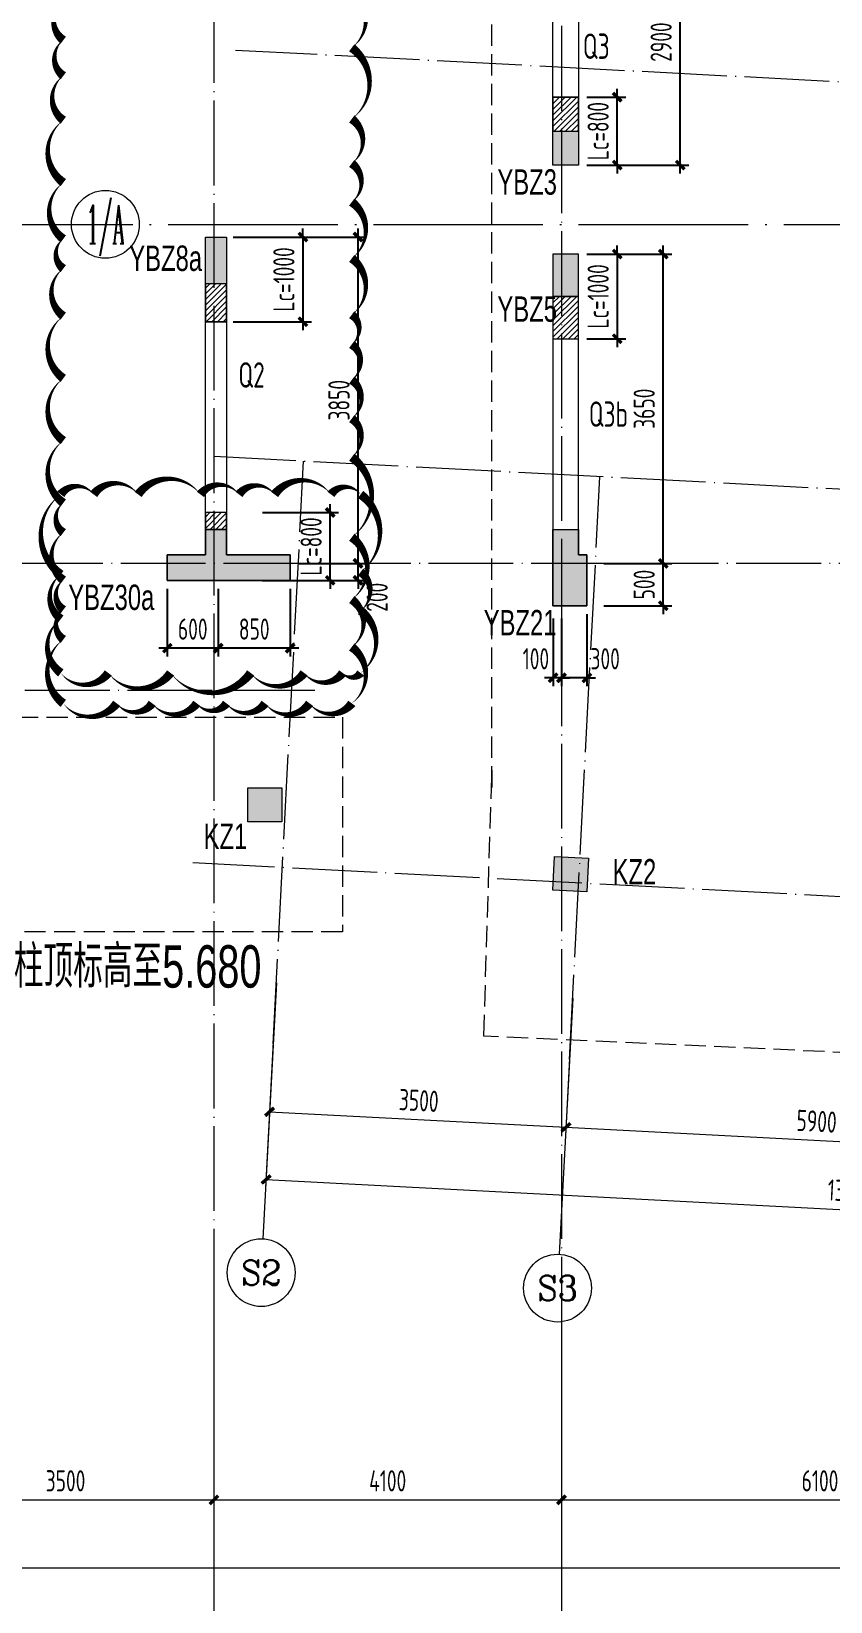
# Model space of a CAD drawing. Extents: x 5874492 to 7194610, y -939842 to -279257.
# Drawn here: x 6322492 to 6331919, y -616969 to -598444 of the extents above; entities that cross this region are included whole.
import ezdxf
from ezdxf.enums import TextEntityAlignment as Align

# ---------------------------------------------------------------- set-up
doc = ezdxf.new("R2010")
doc.units = 0
doc.header["$LTSCALE"] = 1000
doc.linetypes.add('DASH', pattern=[0.35, 0.25, -0.1])
doc.linetypes.add('DOTE', pattern=[2.42, 2, -0.2, 0.02, -0.2])
for name, color, linetype, lineweight in [('A-标注-内部轴号', 105, 'Continuous', 15), ('A-标注-轴号', 3, 'Continuous', 15), ('A-标注-轴号文字', 7, 'Continuous', 15), ('A-轴线-塔楼', 1, 'DOTE', 9), ('A-轴线-隔墙', 41, 'DOTE', 9), ('S-基础-HATCH', 251, 'Continuous', 20), ('S-墙柱-COLU', 50, 'Continuous', 20), ('S-墙柱-DIM', 3, 'Continuous', 20), ('S-墙柱-HATCH', 251, 'Continuous', 20), ('S-墙柱-Lc填充', 8, 'Continuous', 20), ('S-墙柱-WALL', 6, 'Continuous', 20), ('S-墙柱-编号', 4, 'Continuous', 20), ('S-板-BEAM', 4, 'DASH', 20), ('S-板-BEAM-CON', 2, 'Continuous', 20), ('S-轴网-轴号', 3, 'Continuous', 20), ('S-轴网-轴线', 1, 'DOTE', 9), ('S-通用-TEXT', 7, 'Continuous', 20)]:
    doc.layers.add(name, color=color, linetype=linetype, lineweight=lineweight)
doc.layers.add('S-活动层-非打印1', color=170, linetype='Continuous', plot=False)
doc.styles.add('_TCH_AXIS', font='COMPLEX.shx', dxfattribs={"bigfont": 'hztxt.shx'})
doc.styles.add('BW_Dim', font='Bweng.shx', dxfattribs={"width": 0.7, "bigfont": 'hztxt.shx'})
doc.styles.add('COMPLEX', font='COMPLEX')
doc.styles.add('TSSD_Dimension', font='tssdeng.shx', dxfattribs={"width": 0.7, "bigfont": 'tssdchn.shx'})
doc.styles.add('TSSD_Rein', font='tssdeng.shx', dxfattribs={"width": 0.7, "bigfont": 'hztxt.shx'})
doc.styles.add('TSSD_REIN_T3', font='tssdeng.shx', dxfattribs={"width": 0.7, "bigfont": 'hztxt.shx'})
doc.dimstyles.new('_TCH_ARCH&&100', dxfattribs={"dimtxt": 250, "dimasz": 100, "dimexe": 100, "dimexo": 100, "dimgap": 100, "dimtad": 1, "dimdec": 0, "dimzin": 0, "dimdsep": 46, "dimtxsty": 'TSSD_REIN_T3', "dimblk": 'ARCHTICK', "dimcen": 0.09, "dimclrt": 7, "dimazin": 2, "dimtfac": 1, "dimtdec": 0, "dimtix": 1, "dimtmove": 2, "dimatfit": 3, "dimfxl": 0, "dimtolj": 1, "dimtzin": 0, "dimarcsym": 0})
doc.dimstyles.new('TSSD_100_100', dxfattribs={"dimtxt": 250, "dimasz": 100, "dimexe": 100, "dimexo": 100, "dimgap": 100, "dimtad": 1, "dimdec": 0, "dimzin": 0, "dimdsep": 46, "dimtxsty": 'TSSD_Dimension', "dimblk": 'ARCHTICK', "dimcen": 0, "dimdle": 100, "dimclrt": 7, "dimadec": 0, "dimazin": 0, "dimtfac": 1, "dimtdec": 0, "dimtix": 1, "dimtmove": 2, "dimatfit": 0, "dimfxl": 0, "dimtolj": 1, "dimtzin": 0, "dimarcsym": 0})

# ---------------------------------------------------------------- blocks, each defined once
blk = doc.blocks.new('_ArchTick')
at = {"color": 0, "linetype": 'ByBlock', "const_width": 0.4}
blk.add_lwpolyline([(-0.5, -0.5), (0.5, 0.5)], dxfattribs=at)
blk = doc.blocks.new('*D657')
at = {"layer": 'Defpoints', "color": 0, "transparency": 16777216}
for p in [(6328945, -599220), (6329402, -599220), (6328945, -600020)]:
    blk.add_point(p, dxfattribs=at)
at = {"layer": 'S-墙柱-DIM', "color": 0, "lineweight": -2, "transparency": 16777216}
for p, q in [((6329045, -599220), (6329502, -599220)), ((6329402, -599220), (6329402, -599120)), ((6329402, -600020), (6329402, -599220)), ((6329045, -600020), (6329502, -600020)), ((6329402, -600020), (6329402, -600120))]:
    blk.add_line(p, q, dxfattribs=at)
at = {"layer": 'S-墙柱-DIM', "color": 0, "lineweight": -2, "transparency": 16777216, "xscale": 100, "yscale": 100, "zscale": 100}
for p, rotation in [((6329402, -599220), 270), ((6329402, -600020), 90)]:
    blk.add_blockref('_ArchTick', p, dxfattribs=dict(at, rotation=rotation))
at = {"layer": 'S-墙柱-DIM', "color": 7, "transparency": 16777216, "insert": (6329177, -599620), "char_height": 250, "attachment_point": 5, "rotation": 90, "style": 'TSSD_Dimension'}
blk.add_mtext('\\A1;Lc=800', dxfattribs=at)
blk = doc.blocks.new('*D660')
at = {"layer": 'Defpoints', "color": 0, "transparency": 16777216}
for p in [(6328945, -601070), (6328945, -602070), (6329402, -602070)]:
    blk.add_point(p, dxfattribs=at)
at = {"layer": 'S-墙柱-DIM', "color": 0, "lineweight": -2, "transparency": 16777216}
for p, q in [((6329045, -601070), (6329502, -601070)), ((6329402, -601070), (6329402, -600970)), ((6329402, -601070), (6329402, -602070)), ((6329045, -602070), (6329502, -602070)), ((6329402, -602070), (6329402, -602170))]:
    blk.add_line(p, q, dxfattribs=at)
at = {"layer": 'S-墙柱-DIM', "color": 0, "lineweight": -2, "transparency": 16777216, "xscale": 100, "yscale": 100, "zscale": 100}
for p, rotation in [((6329402, -601070), 270), ((6329402, -602070), 90)]:
    blk.add_blockref('_ArchTick', p, dxfattribs=dict(at, rotation=rotation))
at = {"layer": 'S-墙柱-DIM', "color": 7, "transparency": 16777216, "insert": (6329177, -601570), "char_height": 250, "attachment_point": 5, "rotation": 90, "style": 'TSSD_Dimension'}
blk.add_mtext('\\A1;Lc=1000', dxfattribs=at)
blk = doc.blocks.new('*D663')
at = {"layer": 'Defpoints', "color": 0, "transparency": 16777216}
for p in [(6324770, -600870), (6324770, -601870), (6325695, -601870)]:
    blk.add_point(p, dxfattribs=at)
at = {"layer": 'S-墙柱-DIM', "color": 0, "lineweight": -2, "transparency": 16777216}
for p, q in [((6325695, -600870), (6325695, -600770)), ((6324870, -600870), (6325795, -600870)), ((6325695, -600870), (6325695, -601870)), ((6324870, -601870), (6325795, -601870)), ((6325695, -601870), (6325695, -601970))]:
    blk.add_line(p, q, dxfattribs=at)
at = {"layer": 'S-墙柱-DIM', "color": 0, "lineweight": -2, "transparency": 16777216, "xscale": 100, "yscale": 100, "zscale": 100}
for p, rotation in [((6325695, -600870), 270), ((6325695, -601870), 90)]:
    blk.add_blockref('_ArchTick', p, dxfattribs=dict(at, rotation=rotation))
at = {"layer": 'S-墙柱-DIM', "color": 7, "transparency": 16777216, "insert": (6325470, -601370), "char_height": 250, "attachment_point": 5, "rotation": 90, "style": 'TSSD_Dimension'}
blk.add_mtext('\\A1;Lc=1000', dxfattribs=at)
blk = doc.blocks.new('*D664')
at = {"layer": 'Defpoints', "color": 0, "transparency": 16777216}
for p in [(6325116, -604120), (6326016, -604120), (6325116, -604920)]:
    blk.add_point(p, dxfattribs=at)
at = {"layer": 'S-墙柱-DIM', "color": 0, "lineweight": -2, "transparency": 16777216}
for p, q in [((6326016, -604120), (6326016, -604020)), ((6325216, -604120), (6326116, -604120)), ((6326016, -604920), (6326016, -604120)), ((6325216, -604920), (6326116, -604920)), ((6326016, -604920), (6326016, -605020))]:
    blk.add_line(p, q, dxfattribs=at)
at = {"layer": 'S-墙柱-DIM', "color": 0, "lineweight": -2, "transparency": 16777216, "xscale": 100, "yscale": 100, "zscale": 100}
for p, rotation in [((6326016, -604120), 270), ((6326016, -604920), 90)]:
    blk.add_blockref('_ArchTick', p, dxfattribs=dict(at, rotation=rotation))
at = {"layer": 'S-墙柱-DIM', "color": 7, "transparency": 16777216, "insert": (6325791, -604520), "char_height": 250, "attachment_point": 5, "rotation": 90, "style": 'TSSD_Dimension'}
blk.add_mtext('\\A1;Lc=800', dxfattribs=at)
blk = doc.blocks.new('*D711')
at = {"layer": 'Defpoints', "color": 0, "transparency": 16777216}
for p in [(6324095, -604920), (6324695, -604920), (6324095, -605720)]:
    blk.add_point(p, dxfattribs=at)
at = {"layer": 'S-墙柱-DIM', "color": 0, "lineweight": -2, "transparency": 16777216}
for p, q in [((6324095, -605020), (6324095, -605820)), ((6324695, -605020), (6324695, -605820)), ((6324795, -605720), (6323995, -605720))]:
    blk.add_line(p, q, dxfattribs=at)
at = {"layer": 'S-墙柱-DIM', "color": 0, "lineweight": -2, "transparency": 16777216, "xscale": 100, "yscale": 100, "zscale": 100, "rotation": 180}
blk.add_blockref('_ArchTick', (6324095, -605720), dxfattribs=at)
at = {"layer": 'S-墙柱-DIM', "color": 0, "lineweight": -2, "transparency": 16777216, "xscale": 100, "yscale": 100, "zscale": 100}
blk.add_blockref('_ArchTick', (6324695, -605720), dxfattribs=at)
at = {"layer": 'S-墙柱-DIM', "color": 7, "transparency": 16777216, "insert": (6324395, -605495), "char_height": 250, "attachment_point": 5, "style": 'TSSD_Dimension'}
blk.add_mtext('\\A1;600', dxfattribs=at)
blk = doc.blocks.new('*D712')
at = {"layer": 'Defpoints', "color": 0, "transparency": 16777216}
for p in [(6324695, -604920), (6325545, -604920), (6324695, -605720)]:
    blk.add_point(p, dxfattribs=at)
at = {"layer": 'S-墙柱-DIM', "color": 0, "lineweight": -2, "transparency": 16777216}
for p, q in [((6324695, -605020), (6324695, -605820)), ((6325545, -605020), (6325545, -605820)), ((6325645, -605720), (6324595, -605720))]:
    blk.add_line(p, q, dxfattribs=at)
at = {"layer": 'S-墙柱-DIM', "color": 0, "lineweight": -2, "transparency": 16777216, "xscale": 100, "yscale": 100, "zscale": 100, "rotation": 180}
blk.add_blockref('_ArchTick', (6324695, -605720), dxfattribs=at)
at = {"layer": 'S-墙柱-DIM', "color": 0, "lineweight": -2, "transparency": 16777216, "xscale": 100, "yscale": 100, "zscale": 100}
blk.add_blockref('_ArchTick', (6325545, -605720), dxfattribs=at)
at = {"layer": 'S-墙柱-DIM', "color": 7, "transparency": 16777216, "insert": (6325120, -605495), "char_height": 250, "attachment_point": 5, "style": 'TSSD_Dimension'}
blk.add_mtext('\\A1;850', dxfattribs=at)
blk = doc.blocks.new('*D713')
at = {"layer": 'Defpoints', "color": 0, "transparency": 16777216}
for p in [(6325545, -600870), (6326345, -600870), (6325545, -604720)]:
    blk.add_point(p, dxfattribs=at)
at = {"layer": 'S-墙柱-DIM', "color": 0, "lineweight": -2, "transparency": 16777216}
for p, q in [((6326345, -604820), (6326345, -600770)), ((6325645, -600870), (6326445, -600870)), ((6325645, -604720), (6326445, -604720))]:
    blk.add_line(p, q, dxfattribs=at)
at = {"layer": 'S-墙柱-DIM', "color": 0, "lineweight": -2, "transparency": 16777216, "xscale": 100, "yscale": 100, "zscale": 100}
for p, rotation in [((6326345, -600870), 90), ((6326345, -604720), 270)]:
    blk.add_blockref('_ArchTick', p, dxfattribs=dict(at, rotation=rotation))
at = {"layer": 'S-墙柱-DIM', "color": 7, "transparency": 16777216, "insert": (6326120, -602795), "char_height": 250, "attachment_point": 5, "rotation": 90, "style": 'TSSD_Dimension'}
blk.add_mtext('\\A1;3850', dxfattribs=at)
blk = doc.blocks.new('*D714')
at = {"layer": 'Defpoints', "color": 0, "transparency": 16777216}
for p in [(6325545, -604720), (6326345, -604720), (6325545, -604920)]:
    blk.add_point(p, dxfattribs=at)
at = {"layer": 'S-墙柱-DIM', "color": 0, "lineweight": -2, "transparency": 16777216}
for p, q in [((6326345, -604720), (6326345, -604620)), ((6325645, -604720), (6326445, -604720)), ((6326345, -604920), (6326345, -604720)), ((6325645, -604920), (6326445, -604920)), ((6326345, -604920), (6326345, -605020))]:
    blk.add_line(p, q, dxfattribs=at)
at = {"layer": 'S-墙柱-DIM', "color": 0, "lineweight": -2, "transparency": 16777216, "xscale": 100, "yscale": 100, "zscale": 100}
for p, rotation in [((6326345, -604720), 270), ((6326345, -604920), 90)]:
    blk.add_blockref('_ArchTick', p, dxfattribs=dict(at, rotation=rotation))
at = {"layer": 'S-墙柱-DIM', "color": 7, "transparency": 16777216, "insert": (6326570, -605120), "char_height": 250, "attachment_point": 5, "rotation": 90, "style": 'TSSD_Dimension'}
blk.add_mtext('\\A1;200', dxfattribs=at)
blk = doc.blocks.new('*D725')
at = {"layer": 'Defpoints', "color": 0, "transparency": 16777216}
for p in [(6329345, -597120), (6330145, -597120), (6329345, -600020)]:
    blk.add_point(p, dxfattribs=at)
at = {"layer": 'S-墙柱-DIM', "color": 0, "lineweight": -2, "transparency": 16777216}
for p, q in [((6330145, -600120), (6330145, -597020)), ((6329445, -597120), (6330245, -597120)), ((6329445, -600020), (6330245, -600020))]:
    blk.add_line(p, q, dxfattribs=at)
at = {"layer": 'S-墙柱-DIM', "color": 0, "lineweight": -2, "transparency": 16777216, "xscale": 100, "yscale": 100, "zscale": 100}
for p, rotation in [((6330145, -597120), 90), ((6330145, -600020), 270)]:
    blk.add_blockref('_ArchTick', p, dxfattribs=dict(at, rotation=rotation))
at = {"layer": 'S-墙柱-DIM', "color": 7, "transparency": 16777216, "insert": (6329920, -598570), "char_height": 250, "attachment_point": 5, "rotation": 90, "style": 'TSSD_Dimension'}
blk.add_mtext('\\A1;2900', dxfattribs=at)
blk = doc.blocks.new('*D726')
at = {"layer": 'Defpoints', "color": 0, "transparency": 16777216}
for p in [(6328645, -605270), (6328745, -605270), (6328645, -606070)]:
    blk.add_point(p, dxfattribs=at)
at = {"layer": 'S-墙柱-DIM', "color": 0, "lineweight": -2, "transparency": 16777216}
for p, q in [((6328645, -605370), (6328645, -606170)), ((6328745, -605370), (6328745, -606170)), ((6328645, -606070), (6328545, -606070)), ((6328745, -606070), (6328645, -606070)), ((6328745, -606070), (6328845, -606070))]:
    blk.add_line(p, q, dxfattribs=at)
at = {"layer": 'S-墙柱-DIM', "color": 0, "lineweight": -2, "transparency": 16777216, "xscale": 100, "yscale": 100, "zscale": 100}
blk.add_blockref('_ArchTick', (6328645, -606070), dxfattribs=at)
at = {"layer": 'S-墙柱-DIM', "color": 0, "lineweight": -2, "transparency": 16777216, "xscale": 100, "yscale": 100, "zscale": 100, "rotation": 180}
blk.add_blockref('_ArchTick', (6328745, -606070), dxfattribs=at)
at = {"layer": 'S-墙柱-DIM', "color": 7, "transparency": 16777216, "insert": (6328443, -605845), "char_height": 250, "attachment_point": 5, "style": 'TSSD_Dimension'}
blk.add_mtext('\\A1;100', dxfattribs=at)
blk = doc.blocks.new('*D727')
at = {"layer": 'Defpoints', "color": 0, "transparency": 16777216}
for p in [(6329045, -605220), (6328745, -605270), (6328745, -606070)]:
    blk.add_point(p, dxfattribs=at)
at = {"layer": 'S-墙柱-DIM', "color": 0, "lineweight": -2, "transparency": 16777216}
for p, q in [((6328745, -605370), (6328745, -606170)), ((6329045, -605320), (6329045, -606170)), ((6328745, -606070), (6328645, -606070)), ((6329045, -606070), (6328745, -606070)), ((6329045, -606070), (6329145, -606070))]:
    blk.add_line(p, q, dxfattribs=at)
at = {"layer": 'S-墙柱-DIM', "color": 0, "lineweight": -2, "transparency": 16777216, "xscale": 100, "yscale": 100, "zscale": 100}
blk.add_blockref('_ArchTick', (6328745, -606070), dxfattribs=at)
at = {"layer": 'S-墙柱-DIM', "color": 0, "lineweight": -2, "transparency": 16777216, "xscale": 100, "yscale": 100, "zscale": 100, "rotation": 180}
blk.add_blockref('_ArchTick', (6329045, -606070), dxfattribs=at)
at = {"layer": 'S-墙柱-DIM', "color": 7, "transparency": 16777216, "insert": (6329260, -605845), "char_height": 250, "attachment_point": 5, "style": 'TSSD_Dimension'}
blk.add_mtext('\\A1;300', dxfattribs=at)
blk = doc.blocks.new('*D728')
at = {"layer": 'Defpoints', "color": 0, "transparency": 16777216}
for p in [(6329145, -601070), (6329945, -601070), (6329145, -604720)]:
    blk.add_point(p, dxfattribs=at)
at = {"layer": 'S-墙柱-DIM', "color": 0, "lineweight": -2, "transparency": 16777216}
for p, q in [((6329245, -601070), (6330045, -601070)), ((6329945, -604820), (6329945, -600970)), ((6329245, -604720), (6330045, -604720))]:
    blk.add_line(p, q, dxfattribs=at)
at = {"layer": 'S-墙柱-DIM', "color": 0, "lineweight": -2, "transparency": 16777216, "xscale": 100, "yscale": 100, "zscale": 100}
for p, rotation in [((6329945, -601070), 90), ((6329945, -604720), 270)]:
    blk.add_blockref('_ArchTick', p, dxfattribs=dict(at, rotation=rotation))
at = {"layer": 'S-墙柱-DIM', "color": 7, "transparency": 16777216, "insert": (6329720, -602895), "char_height": 250, "attachment_point": 5, "rotation": 90, "style": 'TSSD_Dimension'}
blk.add_mtext('\\A1;3650', dxfattribs=at)
blk = doc.blocks.new('*D729')
at = {"layer": 'Defpoints', "color": 0, "transparency": 16777216}
for p in [(6329145, -604720), (6329945, -604720), (6329145, -605220)]:
    blk.add_point(p, dxfattribs=at)
at = {"layer": 'S-墙柱-DIM', "color": 0, "lineweight": -2, "transparency": 16777216}
for p, q in [((6329945, -604720), (6329945, -604620)), ((6329245, -604720), (6330045, -604720)), ((6329945, -605220), (6329945, -604720)), ((6329245, -605220), (6330045, -605220)), ((6329945, -605220), (6329945, -605320))]:
    blk.add_line(p, q, dxfattribs=at)
at = {"layer": 'S-墙柱-DIM', "color": 0, "lineweight": -2, "transparency": 16777216, "xscale": 100, "yscale": 100, "zscale": 100}
for p, rotation in [((6329945, -604720), 270), ((6329945, -605220), 90)]:
    blk.add_blockref('_ArchTick', p, dxfattribs=dict(at, rotation=rotation))
at = {"layer": 'S-墙柱-DIM', "color": 7, "transparency": 16777216, "insert": (6329720, -604970), "char_height": 250, "attachment_point": 5, "rotation": 90, "style": 'TSSD_Dimension'}
blk.add_mtext('\\A1;500', dxfattribs=at)
blk = doc.blocks.new('*D2416')
at = {"layer": 'A-标注-轴号', "color": 0, "lineweight": -2, "transparency": 16777216}
for p, q in [((0, -8649), (0, -11949)), ((47200, -8649), (47200, -11949)), ((0, -11849), (47200, -11849))]:
    blk.add_line(p, q, dxfattribs=at)
at = {"layer": 'Defpoints', "color": 0, "transparency": 16777216}
for p in [(0, -8549), (47200, -8549), (47200, -11849)]:
    blk.add_point(p, dxfattribs=at)
at = {"layer": 'A-标注-轴号', "color": 0, "lineweight": -2, "transparency": 16777216, "xscale": 100, "yscale": 100, "zscale": 100, "rotation": 180}
blk.add_blockref('_ArchTick', (0, -11849), dxfattribs=at)
at = {"layer": 'A-标注-轴号', "color": 0, "lineweight": -2, "transparency": 16777216, "xscale": 100, "yscale": 100, "zscale": 100}
blk.add_blockref('_ArchTick', (47200, -11849), dxfattribs=at)
at = {"layer": 'A-标注-轴号', "color": 7, "transparency": 16777216, "insert": (23043, -11574), "char_height": 250, "attachment_point": 5, "style": 'TSSD_REIN_T3'}
blk.add_mtext('\\A1;47200', dxfattribs=at)
blk = doc.blocks.new('*D2428')
at = {"layer": 'A-标注-轴号', "color": 0, "lineweight": -2, "transparency": 16777216}
for p, q in [((33500, -8649), (33500, -11149)), ((37000, -8649), (37000, -11149)), ((33500, -11049), (37000, -11049))]:
    blk.add_line(p, q, dxfattribs=at)
at = {"layer": 'Defpoints', "color": 0, "transparency": 16777216}
for p in [(33500, -8549), (37000, -8549), (37000, -11049)]:
    blk.add_point(p, dxfattribs=at)
at = {"layer": 'A-标注-轴号', "color": 0, "lineweight": -2, "transparency": 16777216, "xscale": 100, "yscale": 100, "zscale": 100, "rotation": 180}
blk.add_blockref('_ArchTick', (33500, -11049), dxfattribs=at)
at = {"layer": 'A-标注-轴号', "color": 0, "lineweight": -2, "transparency": 16777216, "xscale": 100, "yscale": 100, "zscale": 100}
blk.add_blockref('_ArchTick', (37000, -11049), dxfattribs=at)
at = {"layer": 'A-标注-轴号', "color": 7, "transparency": 16777216, "insert": (35250, -10824), "char_height": 250, "attachment_point": 5, "style": 'TSSD_REIN_T3'}
blk.add_mtext('\\A1;3500', dxfattribs=at)
blk = doc.blocks.new('*D2429')
at = {"layer": 'A-标注-轴号', "color": 0, "lineweight": -2, "transparency": 16777216}
for p, q in [((37000, -8649), (37000, -11149)), ((41100, -8649), (41100, -11149)), ((37000, -11049), (41100, -11049))]:
    blk.add_line(p, q, dxfattribs=at)
at = {"layer": 'Defpoints', "color": 0, "transparency": 16777216}
for p in [(37000, -8549), (41100, -8549), (41100, -11049)]:
    blk.add_point(p, dxfattribs=at)
at = {"layer": 'A-标注-轴号', "color": 0, "lineweight": -2, "transparency": 16777216, "xscale": 100, "yscale": 100, "zscale": 100, "rotation": 180}
blk.add_blockref('_ArchTick', (37000, -11049), dxfattribs=at)
at = {"layer": 'A-标注-轴号', "color": 0, "lineweight": -2, "transparency": 16777216, "xscale": 100, "yscale": 100, "zscale": 100}
blk.add_blockref('_ArchTick', (41100, -11049), dxfattribs=at)
at = {"layer": 'A-标注-轴号', "color": 7, "transparency": 16777216, "insert": (39050, -10824), "char_height": 250, "attachment_point": 5, "style": 'TSSD_REIN_T3'}
blk.add_mtext('\\A1;4100', dxfattribs=at)
blk = doc.blocks.new('*D2430')
at = {"layer": 'A-标注-轴号', "color": 0, "lineweight": -2, "transparency": 16777216}
for p, q in [((41100, -8649), (41100, -11149)), ((47200, -8649), (47200, -11149)), ((41100, -11049), (47200, -11049))]:
    blk.add_line(p, q, dxfattribs=at)
at = {"layer": 'Defpoints', "color": 0, "transparency": 16777216}
for p in [(41100, -8549), (47200, -8549), (47200, -11049)]:
    blk.add_point(p, dxfattribs=at)
at = {"layer": 'A-标注-轴号', "color": 0, "lineweight": -2, "transparency": 16777216, "xscale": 100, "yscale": 100, "zscale": 100, "rotation": 180}
blk.add_blockref('_ArchTick', (41100, -11049), dxfattribs=at)
at = {"layer": 'A-标注-轴号', "color": 0, "lineweight": -2, "transparency": 16777216, "xscale": 100, "yscale": 100, "zscale": 100}
blk.add_blockref('_ArchTick', (47200, -11049), dxfattribs=at)
at = {"layer": 'A-标注-轴号', "color": 7, "transparency": 16777216, "insert": (44150, -10824), "char_height": 250, "attachment_point": 5, "style": 'TSSD_REIN_T3'}
blk.add_mtext('\\A1;6100', dxfattribs=at)
blk = doc.blocks.new('_AXISO')
blk.add_circle((0, 0), 0.5)
at = {"layer": 'S-轴网-轴号', "style": 'COMPLEX', "width": 1.041667}
blk.add_attdef('A', text='', height=0.56, dxfattribs=at).set_placement((-0.25, -0.28), (0.25, -0.28), align=Align.FIT)
blk = doc.blocks.new('*D2464')
at = {"layer": 'A-标注-轴号', "color": 0, "lineweight": -2, "transparency": 16777216}
for p, q in [((37732, -5047), (37610, -7369)), ((51513, -5768), (51392, -8090)), ((37616, -7269), (51397, -7990))]:
    blk.add_line(p, q, dxfattribs=at)
at = {"layer": 'Defpoints', "color": 0, "transparency": 16777216}
for p in [(37737, -4947), (51518, -5668), (51397, -7990)]:
    blk.add_point(p, dxfattribs=at)
at = {"layer": 'A-标注-轴号', "color": 0, "lineweight": -2, "transparency": 16777216, "xscale": 100, "yscale": 100, "zscale": 100}
for p, rotation in [((37616, -7269), 177.00612455064), ((51397, -7990), 357.0061245506401)]:
    blk.add_blockref('_ArchTick', p, dxfattribs=dict(at, rotation=rotation))
at = {"layer": 'A-标注-轴号', "color": 7, "transparency": 16777216, "insert": (44518, -7405), "char_height": 250, "attachment_point": 5, "rotation": 357.0061, "style": 'TSSD_REIN_T3'}
blk.add_mtext('\\A1;13800', dxfattribs=at)
blk = doc.blocks.new('*D2465')
at = {"layer": 'A-标注-轴号', "color": 0, "lineweight": -2, "transparency": 16777216}
for p, q in [((37732, -5047), (37652, -6570)), ((41227, -5230), (41147, -6753)), ((37657, -6470), (41153, -6653))]:
    blk.add_line(p, q, dxfattribs=at)
at = {"layer": 'Defpoints', "color": 0, "transparency": 16777216}
for p in [(37737, -4947), (41232, -5130), (41153, -6653)]:
    blk.add_point(p, dxfattribs=at)
at = {"layer": 'A-标注-轴号', "color": 0, "lineweight": -2, "transparency": 16777216, "xscale": 100, "yscale": 100, "zscale": 100}
for p, rotation in [((37657, -6470), 177.0061245506398), ((41153, -6653), 357.0061245506397)]:
    blk.add_blockref('_ArchTick', p, dxfattribs=dict(at, rotation=rotation))
at = {"layer": 'A-标注-轴号', "color": 7, "transparency": 16777216, "insert": (39417, -6337), "char_height": 250, "attachment_point": 5, "rotation": 357.0061, "style": 'TSSD_REIN_T3'}
blk.add_mtext('\\A1;3500', dxfattribs=at)
blk = doc.blocks.new('*D2466')
at = {"layer": 'A-标注-轴号', "color": 0, "lineweight": -2, "transparency": 16777216}
for p, q in [((41227, -5230), (41147, -6753)), ((47119, -5538), (47039, -7061)), ((41153, -6653), (47045, -6961))]:
    blk.add_line(p, q, dxfattribs=at)
at = {"layer": 'Defpoints', "color": 0, "transparency": 16777216}
for p in [(41232, -5130), (47124, -5438), (47045, -6961)]:
    blk.add_point(p, dxfattribs=at)
at = {"layer": 'A-标注-轴号', "color": 0, "lineweight": -2, "transparency": 16777216, "xscale": 100, "yscale": 100, "zscale": 100}
for p, rotation in [((41153, -6653), 177.0061245506402), ((47045, -6961), 357.0061245506402)]:
    blk.add_blockref('_ArchTick', p, dxfattribs=dict(at, rotation=rotation))
at = {"layer": 'A-标注-轴号', "color": 7, "transparency": 16777216, "insert": (44110, -6582), "char_height": 250, "attachment_point": 5, "rotation": 357.0061, "style": 'TSSD_REIN_T3'}
blk.add_mtext('\\A1;5900', dxfattribs=at)
blk = doc.blocks.new('A$C3FF375C5')
at = {"layer": 'A-标注-内部轴号'}
blk.add_line((34041.8, 4000), (35320, 4000), dxfattribs=at)
at = {"layer": 'A-标注-轴号'}
for p, q in [((37737, -4947.3), (37579, -7968.2)), ((41232.2, -5130.1), (41074.2, -8151)), ((36999.9, -8548.9), (36999.9, -12548.9)), ((41099.9, -8548.9), (41099.9, -12548.9))]:
    blk.add_line(p, q, dxfattribs=at)
at = {"layer": 'A-轴线-塔楼', "linetype": 'DOTE', "ltscale": 0.5}
for p, q in [((41100, 18440.3), (41100, -8548.9)), ((37000, 10300), (37000, -8548.9)), ((59891.4, 0), (-2283.6, 0))]:
    blk.add_line(p, q, dxfattribs=at)
at = {"layer": 'A-轴线-塔楼', "ltscale": 0.5}
for p, q in [((55134.1, 5117.9), (37254.3, 6053)), ((54883.4, 324.4), (37003.6, 1259.5)), ((37699.2, -5669.7), (38058.7, 1204.4)), ((41194.4, -5852.5), (41554, 1021.6)), ((54632.7, -4469), (36752.9, -3533.9))]:
    blk.add_line(p, q, dxfattribs=at)
at = {"layer": 'A-轴线-隔墙', "ltscale": 0.5}
blk.add_line((38190.5, -1500), (-2283.6, -1500), dxfattribs=at)
at = {"layer": 'A-标注-内部轴号'}
ref = blk.add_blockref('_AXISO', (35720, 4000), dxfattribs=dict(at, xscale=800, yscale=800, zscale=800))
ref.add_attrib('A', '1/A', dxfattribs={"layer": 'A-标注-轴号文字', "ltscale": 0.2, "height": 452.55, "style": '_TCH_AXIS', "width": 0.381818}).set_placement((35493.7, 3773.7), (35946.2, 3773.7), align=Align.FIT)
at = {"layer": 'A-标注-轴号'}
ref = blk.add_blockref('_AXISO', (37558.1, -8367.6), dxfattribs=dict(at, xscale=800, yscale=800, zscale=800))
ref.add_attrib('A', 'S2', dxfattribs={"layer": 'A-标注-轴号文字', "ltscale": 0.2, "height": 294.28, "style": '_TCH_AXIS'}).set_placement((37319.9, -8514.8), (37796.3, -8514.8), align=Align.FIT)
ref = blk.add_blockref('_AXISO', (41053.3, -8550.4), dxfattribs=dict(at, xscale=800, yscale=800, zscale=800))
ref.add_attrib('A', 'S3', dxfattribs={"layer": 'A-标注-轴号文字', "ltscale": 0.2, "height": 294.28, "style": '_TCH_AXIS'}).set_placement((40815.1, -8697.6), (41291.6, -8697.6), align=Align.FIT)
for p1, p2, distance, picture, middle in [((37737, -4947.3), (51518.2, -5668.1), -2325, '*D2464', (44517.9, -7404.8)), ((37737, -4947.3), (41232.2, -5130.1), -1525, '*D2465', (39416.7, -6336.9)), ((41232.2, -5130.1), (47124.2, -5438.3), -1525, '*D2466', (44110.3, -6582.4)), ((33499.9, -8548.9), (36999.9, -8548.9), -2500, '*D2428', (35249.9, -10823.9)), ((36999.9, -8548.9), (41099.9, -8548.9), -2500, '*D2429', (39049.9, -10823.9)), ((41099.9, -8548.9), (47199.9, -8548.9), -2500, '*D2430', (44149.9, -10823.9))]:
    dim = blk.add_aligned_dim(p1=p1, p2=p2, distance=distance, dimstyle='_TCH_ARCH&&100', dxfattribs=at)
    dim.commit()
    dim.dimension.update_dxf_attribs({"geometry": picture, "text_midpoint": middle})
dim = blk.add_linear_dim(base=(47199.9, -11848.9), p1=(0, -8548.9), p2=(47199.9, -8548.9), angle=0, dimstyle='_TCH_ARCH&&100', dxfattribs=at)
dim.commit()
dim.dimension.update_dxf_attribs({"geometry": '*D2416', "text_midpoint": (23042.7, -11573.9), "dimtype": 129})

msp = doc.modelspace()

# ---------------------------------------------------------------- hatches: boundary and pattern name
at = {"layer": 'S-基础-HATCH', "ltscale": 0.2}
for points in [[(6328944.5, -600019.9), (6328644.5, -600019.9), (6328644.5, -599619.9), (6328944.5, -599619.9)], [(6324544.5, -600869.9), (6324794.5, -600869.9), (6324794.5, -601419.9), (6324544.5, -601419.9)], [(6328944.5, -601069.9), (6328644.5, -601069.9), (6328644.5, -601569.9), (6328944.5, -601569.9)], [(6324094.5, -604619.9), (6324094.5, -604919.9), (6325544.5, -604919.9), (6325544.5, -604619.9), (6324794.5, -604619.9), (6324794.5, -604319.9), (6324544.5, -604319.9), (6324544.5, -604619.9)], [(6328944.5, -604619.9), (6329044.5, -604619.9), (6329044.5, -605219.9), (6328644.5, -605219.9), (6328644.5, -604319.9), (6328944.5, -604319.9)]]:
    msp.add_hatch(color=256, dxfattribs=at).paths.add_polyline_path(points)
at = {"layer": 'S-墙柱-HATCH'}
h = msp.add_hatch(color=256, dxfattribs=at)
h.dxf.hatch_style = 1
h.paths.add_polyline_path([(6297444.5, -607369.9), (6297044.5, -607369.9), (6297044.5, -607769.9), (6297444.5, -607769.9)])
h.paths.add_polyline_path([(6301044.5, -607369.9), (6301444.5, -607369.9), (6301444.5, -607769.9), (6301044.5, -607769.9)])
h.paths.add_polyline_path([(6321044.5, -607369.9), (6321444.5, -607369.9), (6321444.5, -607769.9), (6321044.5, -607769.9)])
h.paths.add_polyline_path([(6325044.5, -607369.9), (6325444.5, -607369.9), (6325444.5, -607769.9), (6325044.5, -607769.9)])
at = {"layer": 'S-墙柱-HATCH', "ltscale": 0.2}
h = msp.add_hatch(color=256, dxfattribs=at)
h.dxf.hatch_style = 1
h.paths.add_polyline_path([(6329042.3, -608596.8), (6329063.3, -608197.4), (6328663.8, -608176.4), (6328642.9, -608575.9)])
at = {"layer": 'S-墙柱-Lc填充'}
h = msp.add_hatch(dxfattribs=at)
h.set_pattern_fill('ANSI31', color=256, scale=30, style=0)
h.set_pattern_definition([(45, (6970304.023, -662812.784), (-33.6759605, 33.6759605), [])])
h.paths.add_polyline_path([(6328644.5, -599619.9), (6328944.5, -599619.9), (6328944.5, -599219.9), (6328644.5, -599219.9)])
h = msp.add_hatch(dxfattribs=at)
h.set_pattern_fill('ANSI31', color=256, scale=30, style=0)
h.set_pattern_definition([(45, (6966179.023, -665012.77), (-33.6759605, 33.6759605), [])])
h.paths.add_polyline_path([(6324544.5, -601419.9), (6324544.5, -601869.9), (6324794.5, -601869.9), (6324794.5, -601419.9)])
h = msp.add_hatch(dxfattribs=at)
h.set_pattern_fill('ANSI31', color=256, scale=30, style=0)
h.set_pattern_definition([(45, (6970304.023, -665162.784), (-33.6759605, 33.6759605), [])])
h.paths.add_polyline_path([(6328644.5, -602069.9), (6328944.5, -602069.9), (6328944.5, -601569.9), (6328644.5, -601569.9)])
h = msp.add_hatch(dxfattribs=at)
h.set_pattern_fill('ANSI31', color=256, scale=30, style=0)
h.set_pattern_definition([(45, (6966179.023, -667712.784), (-33.6759605, 33.6759605), [])])
h.paths.add_polyline_path([(6324544.5, -604119.9), (6324544.5, -604319.9), (6324794.5, -604319.9), (6324794.5, -604119.9)])

# ---------------------------------------------------------------- linework, layer by layer
at = {"layer": 'S-墙柱-COLU'}
for points in [[(6328944.5, -600019.9), (6328644.5, -600019.9), (6328644.5, -599619.9), (6328944.5, -599619.9)], [(6324544.5, -600869.9), (6324794.5, -600869.9), (6324794.5, -601419.9), (6324544.5, -601419.9)], [(6328944.5, -601069.9), (6328644.5, -601069.9), (6328644.5, -601569.9), (6328944.5, -601569.9)], [(6324094.5, -604919.9), (6324094.5, -604619.9), (6324544.5, -604619.9), (6324544.5, -604319.9), (6324794.5, -604319.9), (6324794.5, -604619.9), (6325544.5, -604619.9), (6325544.5, -604919.9)], [(6324094.5, -604619.9), (6324094.5, -604919.9), (6325544.5, -604919.9), (6325544.5, -604619.9), (6324794.5, -604619.9), (6324794.5, -604319.9), (6324544.5, -604319.9), (6324544.5, -604619.9)], [(6328944.5, -604619.9), (6329044.5, -604619.9), (6329044.5, -605219.9), (6328644.5, -605219.9), (6328644.5, -604319.9), (6328944.5, -604319.9)], [(6328663.8, -608176.4), (6329063.3, -608197.4), (6329042.3, -608596.8), (6328642.9, -608575.9)]]:
    msp.add_lwpolyline(points, close=True, dxfattribs=at)
at = {"layer": 'S-墙柱-Lc填充'}
for p, q in [((6328644.5, -599219.9), (6328944.5, -599219.9)), ((6324794.5, -601869.9), (6324544.5, -601869.9)), ((6328644.5, -602069.9), (6328944.5, -602069.9)), ((6324794.5, -604119.9), (6324544.5, -604119.9))]:
    msp.add_line(p, q, dxfattribs=at)
for points in [[(6328644.5, -599619.9), (6328944.5, -599619.9), (6328944.5, -599219.9), (6328644.5, -599219.9)], [(6324544.5, -601869.9), (6324794.5, -601869.9), (6324794.5, -601419.9), (6324544.5, -601419.9)], [(6328644.5, -602069.9), (6328944.5, -602069.9), (6328944.5, -601569.9), (6328644.5, -601569.9)], [(6324544.5, -604319.9), (6324794.5, -604319.9), (6324794.5, -604119.9), (6324544.5, -604119.9)]]:
    msp.add_lwpolyline(points, close=True, dxfattribs=at)
at = {"layer": 'S-墙柱-WALL'}
for points in [[(6329344.5, -597219.9), (6328944.5, -597219.9), (6328944.5, -600019.9), (6328644.5, -600019.9), (6328644.5, -596969.9), (6329344.5, -596969.9)], [(6324094.5, -604919.9), (6324094.5, -604619.9), (6324544.5, -604619.9), (6324544.5, -600869.9), (6324794.5, -600869.9), (6324794.5, -604619.9), (6325544.5, -604619.9), (6325544.5, -604919.9)], [(6329044.5, -604619.9), (6328944.5, -604619.9), (6328944.5, -601069.9), (6328644.5, -601069.9), (6328644.5, -605219.9), (6329044.5, -605219.9)], [(6325044.5, -607369.9), (6325444.5, -607369.9), (6325444.5, -607769.9), (6325044.5, -607769.9)]]:
    msp.add_lwpolyline(points, close=True, dxfattribs=at)
at = {"layer": 'S-板-BEAM'}
msp.add_lwpolyline([(6319169.9, -606534.3), (6326159.9, -606534.3), (6326159.9, -609067.6), (6319169.9, -609067.6)], close=True, dxfattribs=at)
at = {"layer": 'S-板-BEAM-CON', "linetype": 'DASH'}
msp.add_lwpolyline([(6327924.5, -607158), (6327924.5, -607363.9), (6327924.5, -596072.8), (6330948.9, -596072.8), (6330948.9, -586144.4), (6325335.5, -585748.9), (6325747.5, -573419.4), (6342927.6, -574345.3), (6340936.4, -610898), (6327828.1, -610296)], close=True, dxfattribs=at)
at = {"layer": 'S-活动层-非打印1', "color": 1}
msp.add_lwpolyline([(6322868, -598092.4, 0, 105, 0.5), (6322868, -598547.4, 0, 105, 0.5), (6322868, -598967.4, 0, 105, 0.5), (6322868, -599492.4, 0, 105, 0.5), (6322868, -600227.4, 0, 105, 0.5), (6322868, -600892.4, 0, 105, 0.5), (6322868, -601242.4, 0, 105, 0.5), (6322868, -601802.4, 0, 105, 0.5), (6322868, -602537.4, 0, 105, 0.5), (6322868, -603272.4, 0, 105, 0.5), (6322868, -604007.4, 0, 105, 0.5), (6322868, -604357.4, 0, 105, 0.5), (6322868, -604917.4, 0, 105, 0.5), (6322868, -605267.4, 0, 105, 0.5), (6322868, -605617.4, 0, 105, 0.5), (6322868, -606371.5, 0, 105, 0.5), (6323498, -606371.5, 0, 105, 0.5), (6323918, -606371.5, 0, 105, 0.5), (6324443, -606371.5, 0, 105, 0.5), (6324793, -606371.5, 0, 105, 0.5), (6325248, -606371.5, 0, 105, 0.5), (6325773, -606371.5, 0, 105, 0.5), (6326270.9, -606371.5, 0, 105, 0.5), (6326270.9, -605706.5, 0, 105, 0.5), (6326270.9, -605146.5, 0, 105, 0.5), (6326270.9, -604411.5, 0, 105, 0.5), (6326270.9, -603466.5, 0, 105, 0.5), (6326270.9, -603011.5, 0, 105, 0.5), (6326270.9, -602556.5, 0, 105, 0.5), (6326270.9, -602136.5, 0, 105, 0.5), (6326270.9, -601786.5, 0, 105, 0.5), (6326270.9, -601121.5, 0, 105, 0.5), (6326270.9, -600456.5, 0, 105, 0.5), (6326270.9, -600001.5, 0, 105, 0.5), (6326270.9, -599476.5, 0, 105, 0.5), (6326270.9, -598636.5, 0, 105, 0.5), (6326270.9, -597971.5, 0, 105, 0.5)], format="xyseb", dxfattribs=at)
at = {"layer": 'S-活动层-非打印1'}
msp.add_lwpolyline([(6322838.9, -603905.9, 0, 105, 0.5), (6322838.9, -604850.9, 0, 105, 0.5), (6322838.9, -605375.9, 0, 105, 0.5), (6322838.9, -606012.5, 0, 105, 0.5), (6323398.9, -606012.5, 0, 105, 0.5), (6324133.9, -606012.5, 0, 105, 0.5), (6325078.9, -606012.5, 0, 105, 0.5), (6325708.9, -606012.5, 0, 105, 0.5), (6326163.9, -606012.5, 0, 105, 0.5), (6326375.2, -606012.5, 0, 105, 0.5), (6326375.2, -605277.5, 0, 105, 0.5), (6326375.2, -604822.5, 0, 105, 0.5), (6326375.2, -603905.9, 0, 105, 0.5), (6326025.2, -603905.9, 0, 105, 0.5), (6325360.2, -603905.9, 0, 105, 0.5), (6324940.2, -603905.9, 0, 105, 0.5), (6324485.2, -603905.9, 0, 105, 0.5), (6323750.2, -603905.9, 0, 105, 0.5), (6323225.2, -603905.9, 0, 105, 0.5)], format="xyseb", close=True, dxfattribs=at)
at = {"layer": 'S-轴网-轴线'}
msp.add_lwpolyline([(6321686.3, -600719.9), (6338731.1, -600719.9)], dxfattribs=at)

# ---------------------------------------------------------------- block references
at = {"layer": 'S-轴网-轴线', "ltscale": 0.2}
msp.add_blockref('A$C3FF375C5', (6287644.5, -604719.9), dxfattribs=at)

# ---------------------------------------------------------------- texts
at = {"layer": 'S-墙柱-编号', "style": 'TSSD_Rein', "width": 0.7}
for s, p in [('Q3', (6328996.7, -598768.2)), ('Q2', (6324932.5, -602646.7)), ('Q3b', (6329066.5, -603108.8))]:
    msp.add_text(s, height=300, dxfattribs=at).set_placement(p)
at = {"layer": 'S-板-BEAM', "style": 'BW_Dim', "width": 0.7}
msp.add_text('柱顶标高至5.680', height=500, dxfattribs=at).set_placement((6322284.1, -609225.1), align=Align.TOP_LEFT)
at = {"layer": 'S-通用-TEXT', "style": 'BW_Dim', "width": 0.7}
for s, p in [('YBZ3', (6327988.8, -600069.9)), ('YBZ8a', (6323646.4, -600969.9)), ('YBZ5', (6327988.8, -601569.9)), ('YBZ30a', (6322927.2, -604969.9)), ('YBZ21', (6327827.2, -605269.9)), ('KZ1', (6324523.2, -607790.1))]:
    msp.add_text(s, height=300, dxfattribs=at).set_placement(p, align=Align.TOP_LEFT)
at = {"layer": 'S-通用-TEXT', "color": 3, "style": 'BW_Dim', "width": 0.7}
msp.add_text('KZ2', height=300, dxfattribs=at).set_placement((6329347.1, -608208.2), align=Align.TOP_LEFT)

# ---------------------------------------------------------------- dimensions: what is measured, and where the dimension line sits
at = {"layer": 'S-墙柱-DIM'}
for base, p1, p2, angle, picture, middle in [((6330144.5, -597119.9), (6329344.5, -600019.9), (6329344.5, -597119.9), 90, '*D725', (6329919.5, -598569.9)), ((6326344.5, -600869.9), (6325544.5, -604719.9), (6325544.5, -600869.9), 90, '*D713', (6326119.5, -602794.9)), ((6329944.5, -601069.9), (6329144.5, -604719.9), (6329144.5, -601069.9), 90, '*D728', (6329719.5, -602894.9)), ((6329944.5, -604719.9), (6329144.5, -605219.9), (6329144.5, -604719.9), 90, '*D729', (6329719.5, -604969.9)), ((6324094.5, -605719.9), (6324694.5, -604919.9), (6324094.5, -604919.9), 180, '*D711', (6324394.5, -605494.9)), ((6324694.5, -605719.9), (6325544.5, -604919.9), (6324694.5, -604919.9), 180, '*D712', (6325119.5, -605494.9))]:
    dim = msp.add_linear_dim(base=base, p1=p1, p2=p2, angle=angle, dimstyle='TSSD_100_100', dxfattribs=at)
    dim.commit()
    dim.dimension.update_dxf_attribs({"geometry": picture, "text_midpoint": middle})
for base, p1, p2, angle, picture, middle in [((6329402, -599219.9), (6328944.5, -600019.9), (6328944.5, -599219.9), 90, '*D657', (6329177, -599619.9)), ((6325694.5, -601869.9), (6324769.5, -600869.9), (6324769.5, -601869.9), 270, '*D663', (6325469.5, -601369.9)), ((6329402, -602069.9), (6328944.5, -601069.9), (6328944.5, -602069.9), 270, '*D660', (6329177, -601569.9)), ((6326016.1, -604119.9), (6325116.1, -604919.9), (6325116.1, -604119.9), 90, '*D664', (6325791.1, -604519.9))]:
    dim = msp.add_linear_dim(base=base, p1=p1, p2=p2, angle=angle, text='Lc=<>', dimstyle='TSSD_100_100', dxfattribs=at)
    dim.commit()
    dim.dimension.update_dxf_attribs({"geometry": picture, "text_midpoint": middle})
for base, p1, p2, angle, picture, middle in [((6326344.5, -604719.9), (6325544.5, -604919.9), (6325544.5, -604719.9), 90, '*D714', (6326569.5, -605119.9)), ((6328744.5, -606069.9), (6329044.5, -605219.9), (6328744.5, -605269.9), 180, '*D727', (6329259.6, -605844.9)), ((6328644.5, -606069.9), (6328744.5, -605269.9), (6328644.5, -605269.9), 180, '*D726', (6328442.9, -605844.9))]:
    dim = msp.add_linear_dim(base=base, p1=p1, p2=p2, angle=angle, dimstyle='TSSD_100_100', dxfattribs=at)
    dim.commit()
    dim.dimension.update_dxf_attribs({"geometry": picture, "text_midpoint": middle, "dimtype": 128})

doc.saveas('drawing.dxf')
